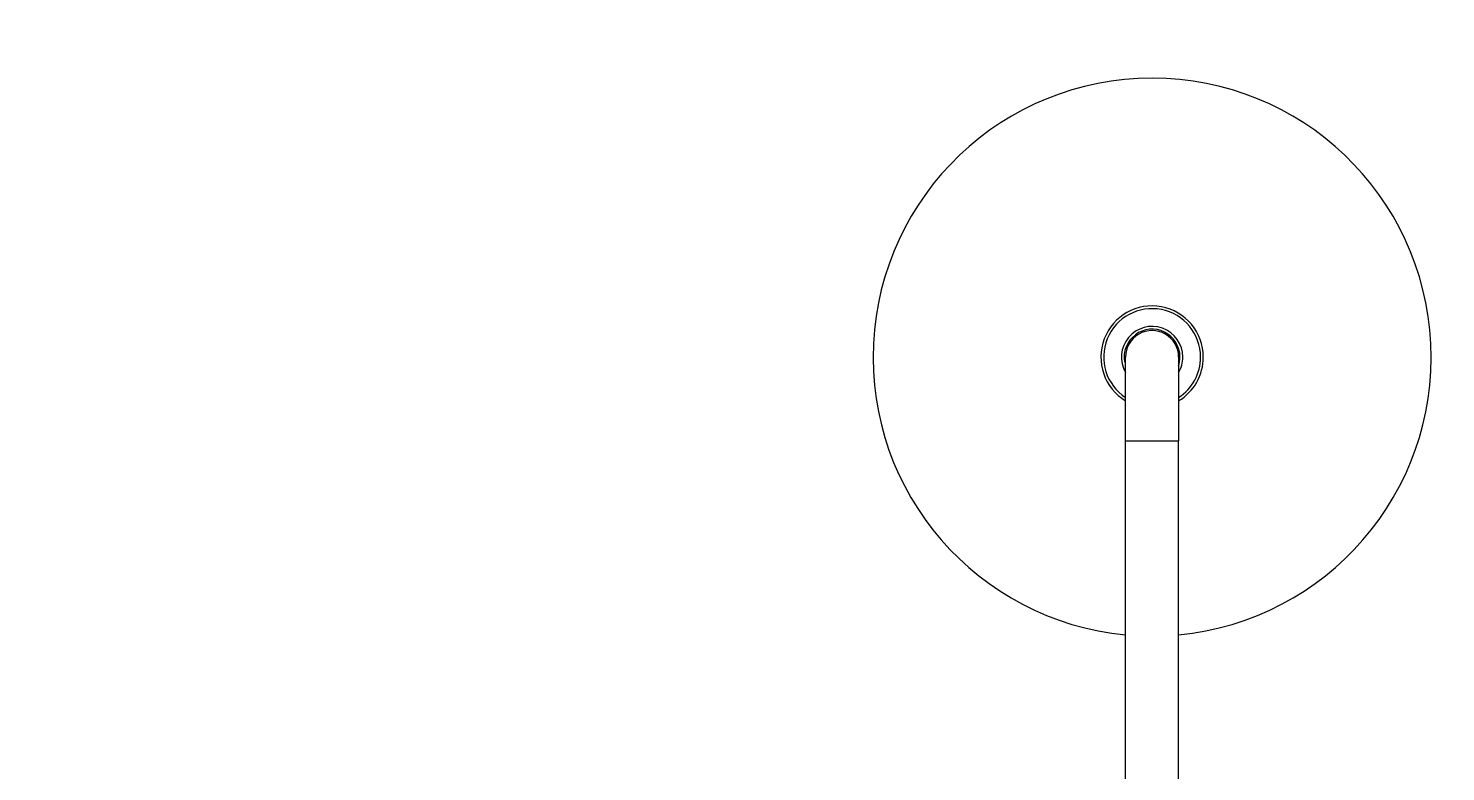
# Model space of a CAD drawing. Header units: millimetres. Extents: x 13515 to 183937, y -33900 to -660.
# Drawn here: x 118600.28 to 118608.23, y -19351.48 to -19347.31 of the extents above; entities that cross this region are included whole.
import ezdxf

# ---------------------------------------------------------------- set-up
doc = ezdxf.new("R2010")
doc.units = ezdxf.units.MM
doc.header["$LTSCALE"] = 100
doc.header["$MEASUREMENT"] = 0
doc.layers.get('0').update_dxf_attribs({"linetype": 'CONTINUOUS'})
doc.layers.add('ELE9', color=9, linetype='CONTINUOUS')
doc.layers.add('TOI', color=12, linetype='CONTINUOUS')

# ---------------------------------------------------------------- blocks, each defined once
blk = doc.blocks.new('A$C5C140EDA')
at = {"layer": 'TOI'}
for p, q in [((85, 194.48), (375, 194.48)), ((375, 194.48), (375, 175.48)), ((375, 194.48), (405, 194.48)), ((85, 175.48), (375, 175.48)), ((405, 175.48), (375, 175.48))]:
    blk.add_line(p, q, dxfattribs=at)
for centre, radius, start, end in [((405, 184.97), 100, 185.4478, 174.5452), ((405, 184.97), 18.35, 270, 148.8017), ((405, 184.97), 17.35, 270, 146.7891), ((405, 184.97), 11, 270, 120.2648), ((405, 184.98), 10, 270, 100.3381), ((405, 184.98), 9.5, 270, 90.0002), ((405, 184.97), 18.35, 211.1594, 270), ((405, 184.97), 17.35, 213.1873, 270), ((405, 184.97), 11, 239.7195, 270), ((405, 184.98), 10, 251.8077, 270)]:
    blk.add_arc(centre, radius, start, end, dxfattribs=at)
blk = doc.blocks.new('FGHJ')
at = {"layer": 'ELE9', "ltscale": 0.1}
for points in [[(37030999.07, 67646.34), (37004299.07, 67646.34, 0.414214), (36980799.07, 44146.34), (36980799.07, 24146.34)], [(37030999.07, 67346.34), (37004299.07, 67346.34, 0.414214), (36981099.07, 44146.34), (36981099.07, 24146.34)]]:
    blk.add_lwpolyline(points, format="xyb", dxfattribs=at)
at = {"layer": 'ELE9', "ltscale": 0.1, "rotation": 90}
blk.add_blockref('A$C5C140EDA', (36997294.04, 57296.33), dxfattribs=at)

msp = doc.modelspace()

# ---------------------------------------------------------------- block references
at = {"xscale": 0.01565102769230769, "yscale": 0.01565102769230769, "zscale": 0.01565102769230769}
msp.add_blockref('FGHJ', (-460436.1937, -20252.2424), dxfattribs=at)

doc.saveas('drawing.dxf')
